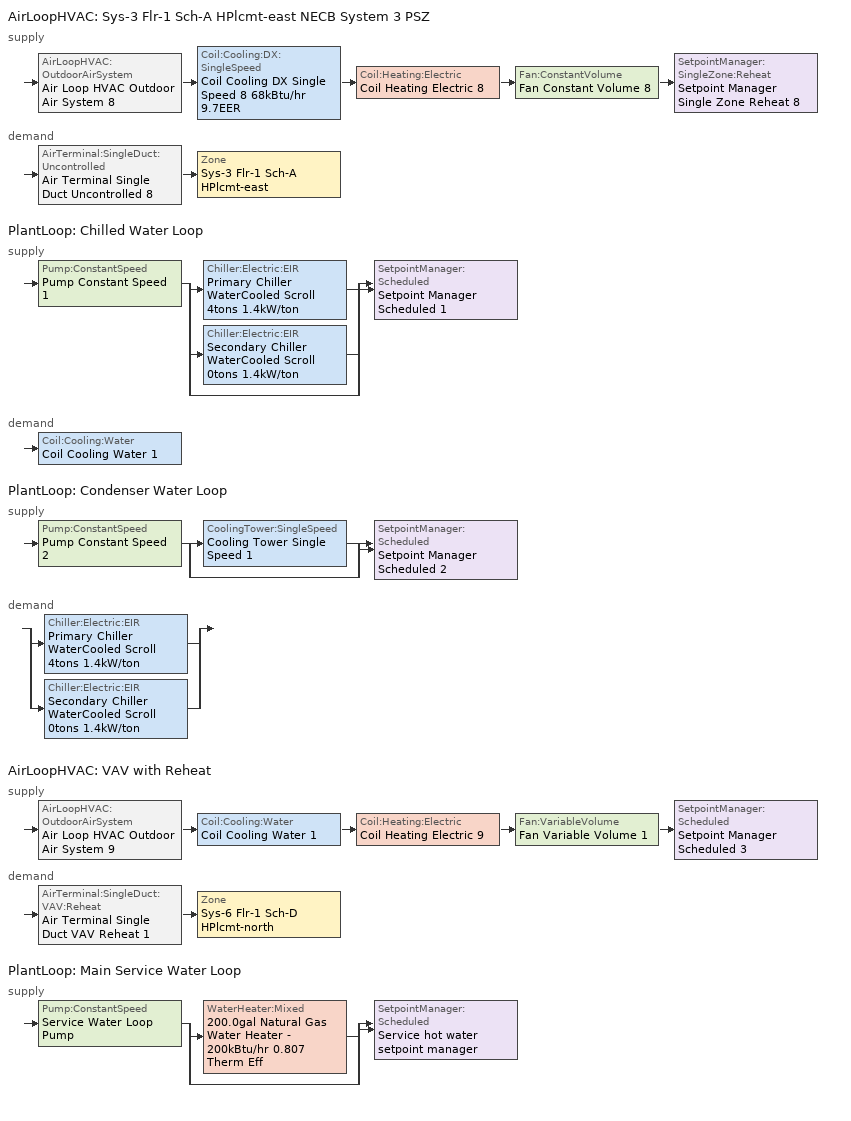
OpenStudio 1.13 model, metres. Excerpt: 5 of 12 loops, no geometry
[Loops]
AirLoopHVAC 'Sys-3 Flr-1 Sch-A HPlcmt-east NECB System 3 PSZ'
 supply: AirLoopHVAC:OutdoorAirSystem 'Air Loop HVAC Outdoor Air System 8' > Coil:Cooling:DX:SingleSpeed 'Coil Cooling DX Single Speed 8 68kBtu/hr 9.7EER' > Coil:Heating:Electric 'Coil Heating Electric 8' > Fan:ConstantVolume 'Fan Constant Volume 8' > SetpointManager:SingleZone:Reheat 'Setpoint Manager Single Zone Reheat 8'
 demand: AirTerminal:SingleDuct:Uncontrolled 'Air Terminal Single Duct Uncontrolled 8' > Zone 'Sys-3 Flr-1 Sch-A HPlcmt-east'
PlantLoop 'Chilled Water Loop'
 supply: Pump:ConstantSpeed 'Pump Constant Speed 1' > split
  | Chiller:Electric:EIR 'Primary Chiller WaterCooled Scroll 4tons 1.4kW/ton'
  | Chiller:Electric:EIR 'Secondary Chiller WaterCooled Scroll 0tons 1.4kW/ton'
  | bypass
  join > SetpointManager:Scheduled 'Setpoint Manager Scheduled 1'
 demand: Coil:Cooling:Water 'Coil Cooling Water 1'
PlantLoop 'Condenser Water Loop'
 supply: Pump:ConstantSpeed 'Pump Constant Speed 2' > split
  | CoolingTower:SingleSpeed 'Cooling Tower Single Speed 1'
  | bypass
  join > SetpointManager:Scheduled 'Setpoint Manager Scheduled 2'
 demand: split
  | Chiller:Electric:EIR 'Primary Chiller WaterCooled Scroll 4tons 1.4kW/ton'
  | Chiller:Electric:EIR 'Secondary Chiller WaterCooled Scroll 0tons 1.4kW/ton'
AirLoopHVAC 'VAV with Reheat'
 supply: AirLoopHVAC:OutdoorAirSystem 'Air Loop HVAC Outdoor Air System 9' > Coil:Cooling:Water 'Coil Cooling Water 1' > Coil:Heating:Electric 'Coil Heating Electric 9' > Fan:VariableVolume 'Fan Variable Volume 1' > SetpointManager:Scheduled 'Setpoint Manager Scheduled 3'
 demand: AirTerminal:SingleDuct:VAV:Reheat 'Air Terminal Single Duct VAV Reheat 1' > Zone 'Sys-6 Flr-1 Sch-D HPlcmt-north'
PlantLoop 'Main Service Water Loop'
 supply: Pump:ConstantSpeed 'Service Water Loop Pump' > split
  | WaterHeater:Mixed '200.0gal Natural Gas Water Heater - 200kBtu/hr 0.807 Therm Eff'
  | bypass
  join > SetpointManager:Scheduled 'Service hot water setpoint manager'
[Sizing:Zone] Zone Cooling Design Supply Air Temperature Input Method=SupplyAirTemperature; Zone Cooling Design Supply Air Temperature {C}=13; Zone Cooling Design Supply Air Temperature Difference {deltaC}=11.11; Zone Heating Design Supply Air Temperature Input Method=SupplyAirTemperature; Zone Heating Design Supply Air Temperature {C}=43; Zone Heating Design Supply Air Temperature Difference {deltaC}=11.11; Zone Cooling Design Supply Air Humidity Ratio {kg-H2O/kg-air}=0.0085; Zone Heating Design Supply Air Humidity Ratio {kg-H2O/kg-air}=0.008; Zone Heating Sizing Factor=1.3; Zone Cooling Sizing Factor=1.1; Cooling Design Air Flow Method=DesignDay; Heating Design Air Flow Method=DesignDay; Account for Dedicated Outdoor Air System=No; Dedicated Outdoor Air System Control Strategy=NeutralSupplyAir; Dedicated Outdoor Air Low Setpoint Temperature for Design {C}=autosize; Dedicated Outdoor Air High Setpoint Temperature for Design {C}=autosize
Sys-3 Flr-1 Sch-A HPlcmt-east; Sys-6 Flr-1 Sch-D HPlcmt-north
[Zone equipment]
Sys-3 Flr-1 Sch-A HPlcmt-east: Air Terminal Single Duct Uncontrolled 8, Zone HVAC Baseboard Convective Electric 8
Sys-6 Flr-1 Sch-D HPlcmt-north: Air Terminal Single Duct VAV Reheat 1, Zone HVAC Baseboard Convective Electric 9
[AirLoopHVAC] Design Supply Air Flow Rate {m3/s}=AutoSize
Name | Availability Schedule | Availability Manager
Sys-3 Flr-1 Sch-A HPlcmt-east NECB System 3 PSZ | Sys-3 Flr-1 Sch-A HPlcmt-east NECB System 3 PSZ Occ Sch | Availability Manager Night Cycle 1
VAV with Reheat | VAV with Reheat Occ Sch | Availability Manager Night Cycle 9
[Sizing:System] Type of Load to Size On=Sensible; Design Outdoor Air Flow Rate {m3/s}=Autosize; Preheat Design Temperature {C}=7; Preheat Design Humidity Ratio {kg-H2O/kg-Air}=0.008; Precool Design Temperature {C}=13; Precool Design Humidity Ratio {kg-H2O/kg-Air}=0.008; Central Cooling Design Supply Air Temperature {C}=13; Sizing Option=NonCoincident; 100% Outdoor Air in Cooling=No; 100% Outdoor Air in Heating=No; Central Cooling Design Supply Air Humidity Ratio {kg-H2O/kg-Air}=0.0085; Central Heating Design Supply Air Humidity Ratio {kg-H2O/kg-Air}=0.008; Cooling Design Air Flow Method=DesignDay; Cooling Design Air Flow Rate {m3/s}=0; Heating Design Air Flow Method=DesignDay; Heating Design Air Flow Rate {m3/s}=0; System Outdoor Air Method=ZoneSum; Zone Maximum Outdoor Air Fraction=1; Cooling Supply Air Flow Rate Per Floor Area {m3/s-m2}=0.00996765; Cooling Fraction of Autosized Cooling Supply Air Flow Rate=1; Cooling Supply Air Flow Rate Per Unit Cooling Capacity {m3/s-W}=3.94755e-05; Heating Supply Air Flow Rate Per Floor Area {m3/s-m2}=0.00996765; Heating Fraction of Autosized Heating Supply Air Flow Rate=1; Heating Fraction of Autosized Cooling Supply Air Flow Rate=1; Heating Supply Air Flow Rate Per Unit Heating Capacity {m3/s-W}=3.15882e-05; Cooling Design Capacity Method=CoolingDesignCapacity; Cooling Design Capacity {W}=autosize; Cooling Design Capacity Per Floor Area {W/m2}=234.7; Fraction of Autosized Cooling Design Capacity=1; Heating Design Capacity Method=HeatingDesignCapacity; Heating Design Capacity {W}=autosize; Heating Design Capacity Per Floor Area {W/m2}=157; Fraction of Autosized Heating Design Capacity=1; Central Cooling Capacity Control Method=OnOff
Name | Minimum System Air Flow Ratio | Central Heating Design Supply Air Temperature {C}
Sys-3 Flr-1 Sch-A HPlcmt-east NECB System 3 PSZ | 1 | 43
VAV with Reheat | 0.3 | 13.1
[Fan:ConstantVolume]
Fan Constant Volume 8: Availability Schedule=Always On Discrete; Fan Efficiency=0.39975; Pressure Rise {Pa}=640; Maximum Flow Rate {m3/s}=AutoSize; Motor Efficiency=0.615
[Coil:Heating:Electric] Availability Schedule=Always On Discrete
Coil Heating Electric 8; Coil Heating Electric 9; Coil Heating Electric 10
[Coil:Cooling:DX:SingleSpeed]
Coil Cooling DX Single Speed 8 68kBtu/hr 9.7EER: Availability Schedule=Always On Discrete; Rated Total Cooling Capacity {W}=autosize; Rated Sensible Heat Ratio=autosize; Rated COP {W/W}=3.3301; Rated Air Flow Rate {m3/s}=autosize; Rated Evaporator Fan Power Per Volume Flow Rate {W/(m3/s)}=773.3; Total Cooling Capacity Function of Temperature Curve=DXCOOL-NECB2011-REF-CAPFT 7; Total Cooling Capacity Function of Flow Fraction Curve=DXCOOL-NECB2011-REF-CAPFFLOW 7; Energy Input Ratio Function of Temperature Curve=DXCOOL-NECB2011-REF-COOLEIRFT 7; Energy Input Ratio Function of Flow Fraction Curve=DXCOOL-NECB2011-REF-COOLEIRFFLOW 7; Part Load Fraction Correlation Curve=DXCOOL-NECB2011-REF-COOLPLFFPLR 7; Condenser Type=AirCooled; Evaporative Condenser Effectiveness=0; Evaporative Condenser Air Flow Rate {m3/s}=Autosize; Evaporative Condenser Pump Rated Power Consumption {W}=Autosize; Crankcase Heater Capacity {W}=0; Maximum Outdoor Dry-Bulb Temperature for Crankcase Heater Operation {C}=0; Basin Heater Capacity {W/K}=0; Basin Heater Setpoint Temperature {C}=10
[Controller:OutdoorAir] Minimum Outdoor Air Flow Rate {m3/s}=Autosize; Maximum Outdoor Air Flow Rate {m3/s}=Autosize; Economizer Control Type=NoEconomizer; Economizer Control Action Type=ModulateFlow; Economizer Maximum Limit Dry-Bulb Temperature {C}=28; Economizer Maximum Limit Enthalpy {J/kg}=64000; Economizer Minimum Limit Dry-Bulb Temperature {C}=-100; Lockout Type=NoLockout; Minimum Limit Type=FixedMinimum; High Humidity Control=No; Heat Recovery Bypass Control Type=BypassWhenWithinEconomizerLimits
Name | Minimum Outdoor Air Schedule | Controller Mechanical Ventilation
Controller Outdoor Air 8 | Sys-3 Flr-1 Sch-A HPlcmt-east NECB System 3 PSZ Occ Sch | Controller Mechanical Ventilation 8
Controller Outdoor Air 9 | VAV with Reheat Occ Sch | Controller Mechanical Ventilation 9
[Controller:MechanicalVentilation] Availability Schedule=Always On Discrete; System Outdoor Air Method=ZoneSum
Controller Mechanical Ventilation 8; Controller Mechanical Ventilation 9
[AirLoopHVAC:OutdoorAirSystem]
Name | Controller
Air Loop HVAC Outdoor Air System 8 | Controller Outdoor Air 8
Air Loop HVAC Outdoor Air System 9 | Controller Outdoor Air 9
[SetpointManager:SingleZone:Reheat]
Setpoint Manager Single Zone Reheat 8: Minimum Supply Air Temperature {C}=12.8; Maximum Supply Air Temperature {C}=13; Control Zone=Sys-3 Flr-1 Sch-A HPlcmt-east
[AirTerminal:SingleDuct:Uncontrolled]
Air Terminal Single Duct Uncontrolled 8: Availability Schedule=Always On Discrete; Maximum Air Flow Rate {m3/s}=AutoSize
[ZoneHVAC:Baseboard:Convective:Electric] Availability Schedule=Always On Discrete; Nominal Capacity {W}=autosize; Efficiency=1
Zone HVAC Baseboard Convective Electric 8; Zone HVAC Baseboard Convective Electric 9
[PlantLoop] Plant Loop Volume {m3}=Autocalculate; Load Distribution Scheme=Optimal
Name | Maximum Loop Temperature {C} | Minimum Loop Temperature {C}
Chilled Water Loop; Condenser Water Loop
Main Service Water Loop | 60 | 10
[Sizing:Plant] Sizing Option=NonCoincident; Zone Timesteps in Averaging Window=1; Coincident Sizing Factor Mode=None
Name | Loop Type | Design Loop Exit Temperature {C} | Loop Design Temperature Difference {deltaC}
Chilled Water Loop | Cooling | 7 | 6
Condenser Water Loop | Condenser | 29 | 6
Main Service Water Loop | Heating | 60 | 5
[Pump:ConstantSpeed] Rated Flow Rate {m3/s}=autosize; Rated Power Consumption {W}=autosize; Fraction of Motor Inefficiencies to Fluid Stream=0; Pump Control Type=Intermittent
Name | Rated Pump Head {Pa} | Motor Efficiency
Pump Constant Speed 1; Pump Constant Speed 2 | 179352 | 0.855
Service Water Loop Pump | 29891 | 1
[Chiller:Electric:EIR] Reference COP {W/W}=2.50142; Minimum Part Load Ratio=0.25; Minimum Unloading Ratio=0.25; Condenser Type=WaterCooled; Chiller Flow Mode=LeavingSetpointModulated; Design Heat Recovery Water Flow Rate {m3/s}=0; Sizing Factor=1; Basin Heater Capacity {W/K}=0; Basin Heater Setpoint Temperature {C}=10
Name | Reference Capacity {W} | Cooling Capacity Function of Temperature Curve | Electric Input to Cooling Output Ratio Function of Temperature Curve | Electric Input to Cooling Output Ratio Function of Part Load Ratio Curve
Primary Chiller WaterCooled Scroll 4tons 1.4kW/ton | 12773.2 | WaterCooled_Scroll_CAPFT_NECB2011 | WaterCooled_Scroll_EIRFT_NECB2011 | WaterCooled_Scroll_EIRFPLR_NECB2011
Secondary Chiller WaterCooled Scroll 0tons 1.4kW/ton | 0.001 | WaterCooled_Scroll_CAPFT_NECB2011 1 | WaterCooled_Scroll_EIRFT_NECB2011 1 | WaterCooled_Scroll_EIRFPLR_NECB2011 1
[SetpointManager:Scheduled] Control Variable=Temperature
Name | Schedule
Setpoint Manager Scheduled 1 | CHW Temp
Setpoint Manager Scheduled 2 | CW Temp
Setpoint Manager Scheduled 3 | Supply Air Temp
Service hot water setpoint manager | Service Water Loop Temp - 140F
[CoolingTower:SingleSpeed]
Cooling Tower Single Speed 1: Design Water Flow Rate {m3/s}=autosize; Design Air Flow Rate {m3/s}=autosize; Fan Power at Design Air Flow Rate {W}=268.195; U-Factor Times Area Value at Design Air Flow Rate {W/K}=autosize; Air Flow Rate in Free Convection Regime {m3/s}=autosize; U-Factor Times Area Value at Free Convection Air Flow Rate {W/K}=autosize; Performance Input Method=UFactorTimesAreaAndDesignWaterFlowRate; Free Convection Capacity {W}=0; Basin Heater Capacity {W/K}=0; Evaporation Loss Mode=LossFactor; Evaporation Loss Factor {percent/K}=0.2; Drift Loss Percent {percent}=0.008; Blowdown Calculation Mode=ConcentrationRatio; Blowdown Concentration Ratio=3; Capacity Control=FanCycling; Number of Cells=1; Cell Control=MinimalCell; Cell Minimum  Water Flow Rate Fraction=0.33; Cell Maximum Water Flow Rate Fraction=2.5; Sizing Factor=1
[Fan:VariableVolume]
Fan Variable Volume 1: Availability Schedule=Always On Discrete; Fan Efficiency=0.549965; Pressure Rise {Pa}=1458.33; Maximum Flow Rate {m3/s}=Autosize; Fan Power Minimum Flow Rate Input Method=Fraction; Fan Power Minimum Flow Fraction=0.68; Fan Power Minimum Air Flow Rate {m3/s}=0; Motor Efficiency=0.8461; Motor In Airstream Fraction=1; Fan Power Coefficient 1=-2.4176; Fan Power Coefficient 2=9.5874; Fan Power Coefficient 3=-11.559; Fan Power Coefficient 4=5.4009; Fan Power Coefficient 5=0
[Coil:Cooling:Water]
Coil Cooling Water 1: Availability Schedule=Always On Discrete
[Controller:WaterCoil]
Controller Water Coil 1: Water Coil=Coil Cooling Water 1; Action=Reverse; Minimum Actuated Flow {m3/s}=0
[AirTerminal:SingleDuct:VAV:Reheat]
Air Terminal Single Duct VAV Reheat 1: Availability Schedule=Always On Discrete; Maximum Air Flow Rate {m3/s}=AutoSize; Zone Minimum Air Flow Input Method=FixedFlowRate; Constant Minimum Air Flow Fraction=0.3; Fixed Minimum Air Flow Rate {m3/s}=0.324; Reheat Coil=Coil Heating Electric 10; Maximum Hot Water or Steam Flow Rate {m3/s}=AutoSize; Minimum Hot Water or Steam Flow Rate {m3/s}=0; Convergence Tolerance=0.001; Damper Heating Action=Normal; Maximum Flow per Zone Floor Area During Reheat {m3/s-m2}=AutoSize; Maximum Flow Fraction During Reheat=AutoSize; Maximum Reheat Air Temperature {C}=43; Control For Outdoor Air=No
[WaterHeater:Mixed]
200.0gal Natural Gas Water Heater - 200kBtu/hr 0.807 Therm Eff: Tank Volume {m3}=0.757082; Setpoint Temperature Schedule=Service Water Loop Temp - 140F; Deadband Temperature Difference {deltaC}=2; Maximum Temperature Limit {C}=82.2222; Heater Control Type=Cycle; Heater Maximum Capacity {W}=58614.2; Heater Fuel Type=NaturalGas; Heater Thermal Efficiency=0.807223; Part Load Factor Curve=SWH-EFFFPLR-NECB2011; Off Cycle Parasitic Fuel Consumption Rate {W}=783.965; Off Cycle Parasitic Fuel Type=NaturalGas; Off Cycle Parasitic Heat Fraction to Tank=0.8; On Cycle Parasitic Fuel Consumption Rate {W}=783.965; On Cycle Parasitic Fuel Type=NaturalGas; On Cycle Parasitic Heat Fraction to Tank=0; Ambient Temperature Indicator=Schedule; Ambient Temperature Schedule=Water Heater Ambient Temp Schedule - 70F; Off Cycle Loss Coefficient to Ambient Temperature {W/K}=10.886; On Cycle Loss Coefficient to Ambient Temperature {W/K}=10.886; Use Side Effectiveness=1; Source Side Effectiveness=1; Use Side Design Flow Rate {m3/s}=autosize; Source Side Design Flow Rate {m3/s}=autosize; Indirect Water Heating Recovery Time {hr}=1.5
[AvailabilityManager:NightCycle] Control Type=CycleOnAny; Thermostat Tolerance {deltaC}=1; Cycling Run Time {s}=3600
Availability Manager Night Cycle 1; Availability Manager Night Cycle 9
[Schedule:Ruleset]
Name | Default Day Schedule | Summer Design Day Schedule | Winter Design Day Schedule
CHW Temp | Schedule Day 3
CW Temp | Schedule Day 4
Supply Air Temp | Supply Air Temp Default
Service Water Loop Temp - 140F | Service Water Loop Temp - 140F Default
Water Heater Ambient Temp Schedule - 70F | Water Heater Ambient Temp Schedule - 70F Default
Sys-3 Flr-1 Sch-A HPlcmt-east NECB System 3 PSZ Occ Sch | Sys-3 Flr-1 Sch-A HPlcmt-east NECB System 3 PSZ Occ Sch Default | Sys-3 Flr-1 Sch-A HPlcmt-east NECB System 3 PSZ Occ Sch Summer Design Day | Sys-3 Flr-1 Sch-A HPlcmt-east NECB System 3 PSZ Occ Sch Winter Design Day
VAV with Reheat Occ Sch | VAV with Reheat Occ Sch Default | VAV with Reheat Occ Sch Summer Design Day | VAV with Reheat Occ Sch Winter Design Day
[Schedule:Day]
Schedule Day 3; wkdCHW Temp 1; satCHW Temp 1; sunCHW Temp 1: 1, 0, 7, 2, 0, 7, 3, 0, 7, 4, 0, 7, 5, 0, 7, 6, 0, 7, 7, 0, 7, 8, 0, 7, 9, 0, 7, 10, 0, 7, 11, 0, 7, 12, 0, 7, 13, 0, 7, 14, 0, 7, 15, 0, 7, 16, 0, 7, 17, 0, 7, 18, 0, 7, 19, 0, 7, 20, 0, 7, 21, 0, 7, 22, 0, 7, 23, 0, 7, 24, 0, 7
Schedule Day 4; wkdCW Temp 1; satCW Temp 1; sunCW Temp 1: 1, 0, 29, 2, 0, 29, 3, 0, 29, 4, 0, 29, 5, 0, 29, 6, 0, 29, 7, 0, 29, 8, 0, 29, 9, 0, 29, 10, 0, 29, 11, 0, 29, 12, 0, 29, 13, 0, 29, 14, 0, 29, 15, 0, 29, 16, 0, 29, 17, 0, 29, 18, 0, 29, 19, 0, 29, 20, 0, 29, 21, 0, 29, 22, 0, 29, 23, 0, 29, 24, 0, 29
Supply Air Temp Default: 24, 0, 13
Service Water Loop Temp - 140F Default: 24, 0, 60
Water Heater Ambient Temp Schedule - 70F Default: 24, 0, 21.1111
Sys-3 Flr-1 Sch-A HPlcmt-east NECB System 3 PSZ Occ Sch Default; Sys-3 Flr-1 Sch-A HPlcmt-east NECB System 3 PSZ Occ Sch Winter Design Day; Sys-3 Flr-1 Sch-A HPlcmt-east NECB System 3 PSZ Occ Sch Summer Design Day; VAV with Reheat Occ Sch Default; VAV with Reheat Occ Sch Winter Design Day; VAV with Reheat Occ Sch Summer Design Day: 24, 0, 1
Sys-3 Flr-1 Sch-A HPlcmt-east NECB System 3 PSZ Occ Sch Monday; Sys-3 Flr-1 Sch-A HPlcmt-east NECB System 3 PSZ Occ Sch Tuesday; Sys-3 Flr-1 Sch-A HPlcmt-east NECB System 3 PSZ Occ Sch Wednesday; Sys-3 Flr-1 Sch-A HPlcmt-east NECB System 3 PSZ Occ Sch Thursday; Sys-3 Flr-1 Sch-A HPlcmt-east NECB System 3 PSZ Occ Sch Friday: 8, 0, 0, 19, 0, 1, 24, 0, 0
Sys-3 Flr-1 Sch-A HPlcmt-east NECB System 3 PSZ Occ Sch Saturday; Sys-3 Flr-1 Sch-A HPlcmt-east NECB System 3 PSZ Occ Sch Sunday; VAV with Reheat Occ Sch Saturday; VAV with Reheat Occ Sch Sunday: 24, 0, 0
VAV with Reheat Occ Sch Monday; VAV with Reheat Occ Sch Tuesday; VAV with Reheat Occ Sch Wednesday; VAV with Reheat Occ Sch Thursday; VAV with Reheat Occ Sch Friday: 9, 0, 0, 18, 0, 1, 19, 0, 0, 22, 0, 1, 24, 0, 0
[Schedule:Rule] Date Specification Type=DateRange; Start Month=1; Start Day=1; End Month=12
Name | Schedule Ruleset | Rule Order | Day Schedule | Apply Sunday | Apply Monday | Apply Tuesday | Apply Wednesday | Apply Thursday | Apply Friday | Apply Saturday | End Day
wkdCHW Temp rule | CHW Temp | 2 | wkdCHW Temp 1 | No | Yes | Yes | Yes | Yes | Yes | No | 31
satCHW Temprule | CHW Temp | 1 | satCHW Temp 1 | No | No | No | No | No | No | Yes | 31
sunCHW Temprule | CHW Temp | 0 | sunCHW Temp 1 | Yes | No | No | No | No | No | No | 31
wkdCW Temp rule | CW Temp | 2 | wkdCW Temp 1 | No | Yes | Yes | Yes | Yes | Yes | No | 31
satCW Temprule | CW Temp | 1 | satCW Temp 1 | No | No | No | No | No | No | Yes | 31
sunCW Temprule | CW Temp | 0 | sunCW Temp 1 | Yes | No | No | No | No | No | No | 31
Sys-3 Flr-1 Sch-A HPlcmt-east NECB System 3 PSZ Occ Sch Monday Rule | Sys-3 Flr-1 Sch-A HPlcmt-east NECB System 3 PSZ Occ Sch | 6 | Sys-3 Flr-1 Sch-A HPlcmt-east NECB System 3 PSZ Occ Sch Monday |  | Yes |  |  |  |  |  | 25
Sys-3 Flr-1 Sch-A HPlcmt-east NECB System 3 PSZ Occ Sch Tuesday Rule | Sys-3 Flr-1 Sch-A HPlcmt-east NECB System 3 PSZ Occ Sch | 5 | Sys-3 Flr-1 Sch-A HPlcmt-east NECB System 3 PSZ Occ Sch Tuesday |  |  | Yes |  |  |  |  | 26
Sys-3 Flr-1 Sch-A HPlcmt-east NECB System 3 PSZ Occ Sch Wednesday Rule | Sys-3 Flr-1 Sch-A HPlcmt-east NECB System 3 PSZ Occ Sch | 4 | Sys-3 Flr-1 Sch-A HPlcmt-east NECB System 3 PSZ Occ Sch Wednesday |  |  |  | Yes |  |  |  | 27
Sys-3 Flr-1 Sch-A HPlcmt-east NECB System 3 PSZ Occ Sch Thursday Rule | Sys-3 Flr-1 Sch-A HPlcmt-east NECB System 3 PSZ Occ Sch | 3 | Sys-3 Flr-1 Sch-A HPlcmt-east NECB System 3 PSZ Occ Sch Thursday |  |  |  |  | Yes |  |  | 28
Sys-3 Flr-1 Sch-A HPlcmt-east NECB System 3 PSZ Occ Sch Friday Rule | Sys-3 Flr-1 Sch-A HPlcmt-east NECB System 3 PSZ Occ Sch | 2 | Sys-3 Flr-1 Sch-A HPlcmt-east NECB System 3 PSZ Occ Sch Friday |  |  |  |  |  | Yes |  | 29
Sys-3 Flr-1 Sch-A HPlcmt-east NECB System 3 PSZ Occ Sch Saturday Rule | Sys-3 Flr-1 Sch-A HPlcmt-east NECB System 3 PSZ Occ Sch | 1 | Sys-3 Flr-1 Sch-A HPlcmt-east NECB System 3 PSZ Occ Sch Saturday |  |  |  |  |  |  | Yes | 30
Sys-3 Flr-1 Sch-A HPlcmt-east NECB System 3 PSZ Occ Sch Sunday Rule | Sys-3 Flr-1 Sch-A HPlcmt-east NECB System 3 PSZ Occ Sch | 0 | Sys-3 Flr-1 Sch-A HPlcmt-east NECB System 3 PSZ Occ Sch Sunday | Yes |  |  |  |  |  |  | 31
VAV with Reheat Occ Sch Monday Rule | VAV with Reheat Occ Sch | 6 | VAV with Reheat Occ Sch Monday |  | Yes |  |  |  |  |  | 25
VAV with Reheat Occ Sch Tuesday Rule | VAV with Reheat Occ Sch | 5 | VAV with Reheat Occ Sch Tuesday |  |  | Yes |  |  |  |  | 26
VAV with Reheat Occ Sch Wednesday Rule | VAV with Reheat Occ Sch | 4 | VAV with Reheat Occ Sch Wednesday |  |  |  | Yes |  |  |  | 27
VAV with Reheat Occ Sch Thursday Rule | VAV with Reheat Occ Sch | 3 | VAV with Reheat Occ Sch Thursday |  |  |  |  | Yes |  |  | 28
VAV with Reheat Occ Sch Friday Rule | VAV with Reheat Occ Sch | 2 | VAV with Reheat Occ Sch Friday |  |  |  |  |  | Yes |  | 29
VAV with Reheat Occ Sch Saturday Rule | VAV with Reheat Occ Sch | 1 | VAV with Reheat Occ Sch Saturday |  |  |  |  |  |  | Yes | 30
VAV with Reheat Occ Sch Sunday Rule | VAV with Reheat Occ Sch | 0 | VAV with Reheat Occ Sch Sunday | Yes |  |  |  |  |  |  | 31
[Schedule:Constant]
Always On Discrete: Value=1
[Curve:Biquadratic] Minimum Value of y=24
Name | Coefficient1 Constant | Coefficient2 x | Coefficient3 x**2 | Coefficient4 y | Coefficient5 y**2 | Coefficient6 x*y | Minimum Value of x | Maximum Value of x | Maximum Value of y
DXCOOL-NECB2011-REF-CAPFT 7 | 0.867905 | 0.0142459 | 0.00055436 | -0.0075575 | 3.3e-05 | -0.0001918 | 13 | 24 | 46
DXCOOL-NECB2011-REF-COOLEIRFT 7 | 0.116936 | 0.0284933 | -0.0004112 | 0.0214108 | 0.00016103 | -0.0006791 | 13 | 24 | 46
WaterCooled_Scroll_CAPFT_NECB2011; WaterCooled_Scroll_CAPFT_NECB2011 1 | 0.94418 | 0.0337102 | 9.75564e-05 | -0.00322114 | -4.91832e-05 | -0.000177584 | 5 | 10 | 35
WaterCooled_Scroll_EIRFT_NECB2011; WaterCooled_Scroll_EIRFT_NECB2011 1 | 0.727393 | -0.0118922 | 0.000541177 | 0.00187934 | 0.000473461 | -0.000711472 | 5 | 10 | 35
[Curve:Quadratic] Minimum Value of x=0; Maximum Value of x=1
Name | Coefficient1 Constant | Coefficient2 x | Coefficient3 x**2
DXCOOL-NECB2011-REF-CAPFFLOW 7; DXCOOL-NECB2011-REF-COOLEIRFFLOW 7 | 1 | 0 | 0
WaterCooled_Scroll_EIRFPLR_NECB2011; WaterCooled_Scroll_EIRFPLR_NECB2011 1 | 0.04412 | 0.640367 | 0.319555
[Curve:Cubic] Maximum Value of x=1
Name | Coefficient1 Constant | Coefficient2 x | Coefficient3 x**2 | Coefficient4 x**3 | Minimum Value of x
DXCOOL-NECB2011-REF-COOLPLFFPLR 7 | 0.0277 | 4.9151 | -8.184 | 4.2702 | 0.7
SWH-EFFFPLR-NECB2011 | 0.7576 | 1.0071 | -1.4443 | 0.6844 | 0
